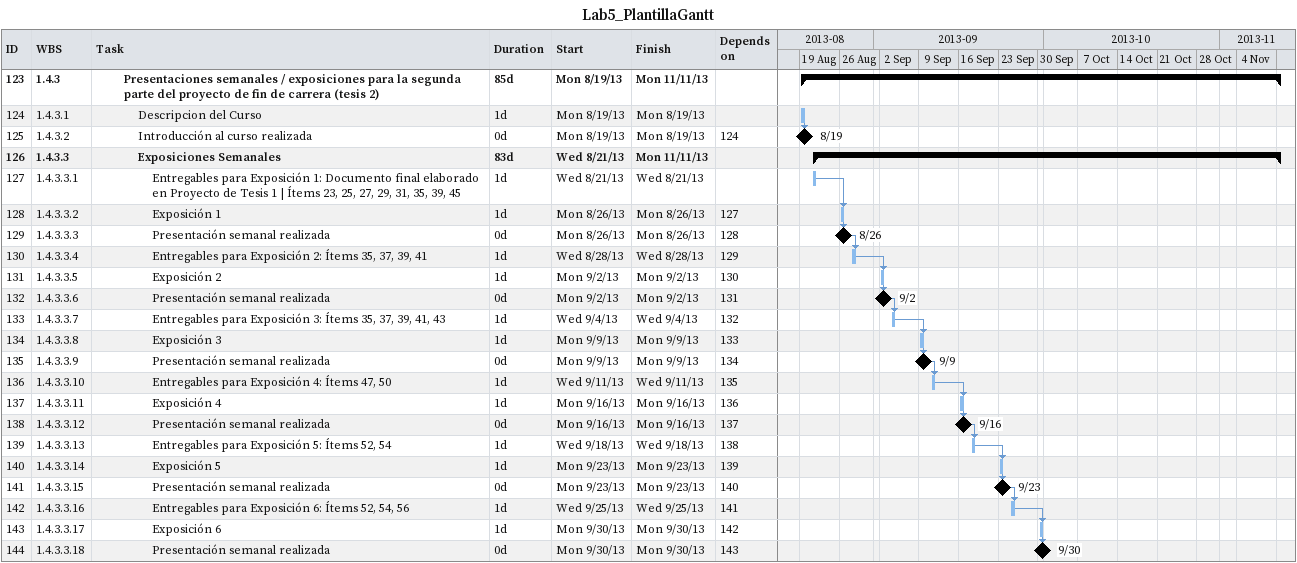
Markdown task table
Lab5_PlantillaGantt

| ID | WBS | Task | Duration | Start | Finish | Predecessors |
|---|---|---|---|---|---|---|
| 123 | 1.4.3 | **Presentaciones semanales / exposiciones para la segunda parte del proyecto de fin de carrera (tesis 2)** | 85d | 2013-08-19 | 2013-11-11 |  |
| 124 | 1.4.3.1 | Descripcion del Curso | 1d | 2013-08-19 | 2013-08-19 |  |
| 125 | 1.4.3.2 | Introducción al curso realizada | 0d | 2013-08-19 | 2013-08-19 | 124 |
| 126 | 1.4.3.3 | **Exposiciones Semanales** | 83d | 2013-08-21 | 2013-11-11 |  |
| 127 | 1.4.3.3.1 | Entregables para Exposición 1: Documento final elaborado en Proyecto de Tesis 1 \| Ítems 23, 25, 27, 29, 31, 35, 39, 45 | 1d | 2013-08-21 | 2013-08-21 |  |
| 128 | 1.4.3.3.2 | Exposición 1 | 1d | 2013-08-26 | 2013-08-26 | 127 |
| 129 | 1.4.3.3.3 | Presentación semanal realizada | 0d | 2013-08-26 | 2013-08-26 | 128 |
| 130 | 1.4.3.3.4 | Entregables para Exposición 2: Ítems 35, 37, 39, 41 | 1d | 2013-08-28 | 2013-08-28 | 129 |
| 131 | 1.4.3.3.5 | Exposición 2 | 1d | 2013-09-02 | 2013-09-02 | 130 |
| 132 | 1.4.3.3.6 | Presentación semanal realizada | 0d | 2013-09-02 | 2013-09-02 | 131 |
| 133 | 1.4.3.3.7 | Entregables para Exposición 3: Ítems 35, 37, 39, 41, 43 | 1d | 2013-09-04 | 2013-09-04 | 132 |
| 134 | 1.4.3.3.8 | Exposición 3 | 1d | 2013-09-09 | 2013-09-09 | 133 |
| 135 | 1.4.3.3.9 | Presentación semanal realizada | 0d | 2013-09-09 | 2013-09-09 | 134 |
| 136 | 1.4.3.3.10 | Entregables para Exposición 4: Ítems 47, 50 | 1d | 2013-09-11 | 2013-09-11 | 135 |
| 137 | 1.4.3.3.11 | Exposición 4 | 1d | 2013-09-16 | 2013-09-16 | 136 |
| 138 | 1.4.3.3.12 | Presentación semanal realizada | 0d | 2013-09-16 | 2013-09-16 | 137 |
| 139 | 1.4.3.3.13 | Entregables para Exposición 5: Ítems 52, 54 | 1d | 2013-09-18 | 2013-09-18 | 138 |
| 140 | 1.4.3.3.14 | Exposición 5 | 1d | 2013-09-23 | 2013-09-23 | 139 |
| 141 | 1.4.3.3.15 | Presentación semanal realizada | 0d | 2013-09-23 | 2013-09-23 | 140 |
| 142 | 1.4.3.3.16 | Entregables para Exposición 6: Ítems 52, 54, 56 | 1d | 2013-09-25 | 2013-09-25 | 141 |
| 143 | 1.4.3.3.17 | Exposición 6 | 1d | 2013-09-30 | 2013-09-30 | 142 |
| 144 | 1.4.3.3.18 | Presentación semanal realizada | 0d | 2013-09-30 | 2013-09-30 | 143 |
